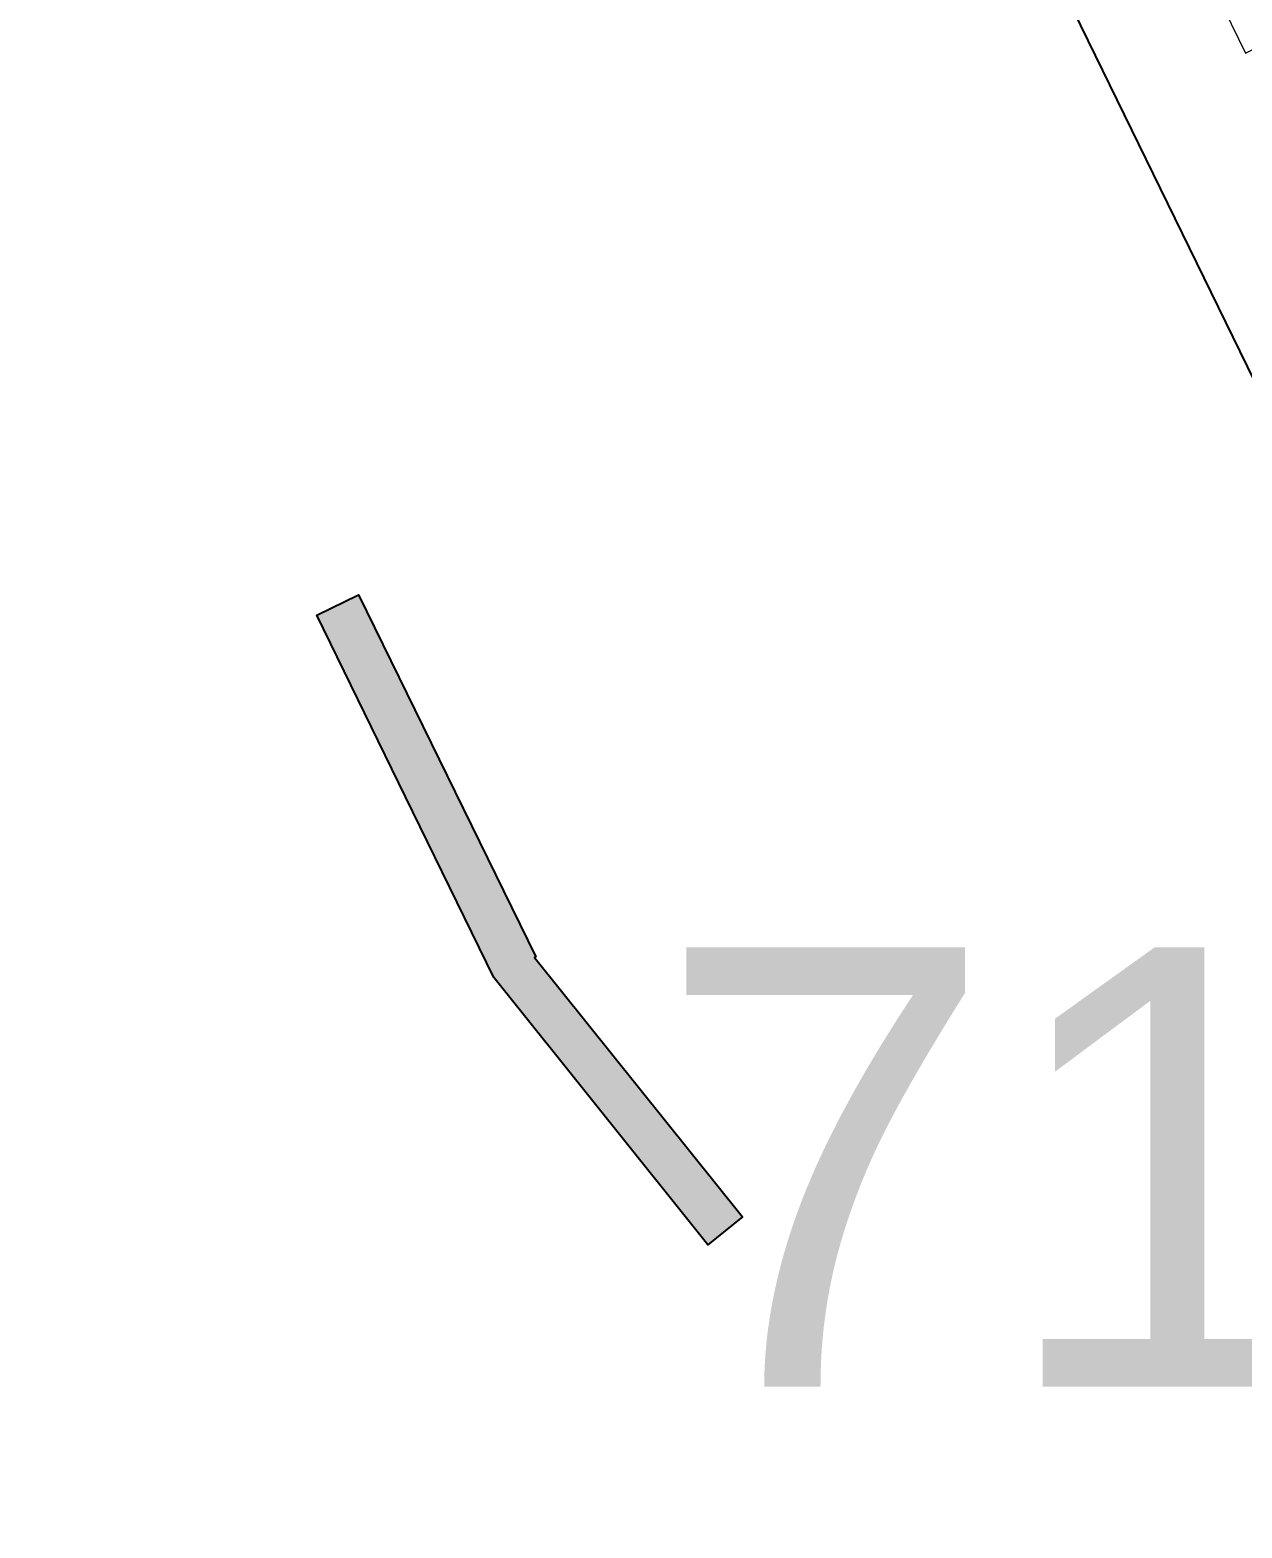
# Model space of a CAD drawing. Header units: metres. Extents: x 7511825 to 7512099, y 4692231 to 4692445.
# Drawn here: x 7511931.8 to 7511935.95, y 4692388.1 to 4692393.22 of the extents above; entities that cross this region are included whole.
import ezdxf

# ---------------------------------------------------------------- set-up
doc = ezdxf.new("R2010")
doc.units = ezdxf.units.M
doc.header["$XCLIPFRAME"] = 0
doc.linetypes.add('Long Dashed', pattern=[529.166651, 317.499995, -211.666656])
doc.layers.add('- GARAZHE_Pen_No__105', color=7, linetype='Continuous', lineweight=13, true_color=0xcae6ff)
doc.layers.add('parcelat e vjetra nr', color=7, linetype='Continuous', lineweight=0, true_color=0x848443)
doc.layers.add('- MESI I RRUGES', color=7, linetype='Continuous')
doc.layers.add('fer +', color=32, linetype='Continuous')
for name, color, linetype, lineweight in [('- MESI I RRUGES_Pen_No__42', 8, 'Continuous', 25), ('A -Polyline_Pen_No__42', 8, 'Continuous', 25), ('etazha', 7, 'Continuous', 0)]:
    doc.layers.add(name, color=color, linetype=linetype, lineweight=lineweight)
doc.styles.add('GENERATED_STYLE_1', font='arial.ttf')
doc.styles.get("Standard").update_dxf_attribs({"font": 'arial.ttf'})
picture_1 = doc.add_image_def('image1.tif', size_in_pixel=(11235, 8447))

# ---------------------------------------------------------------- blocks, each defined once
blk = doc.blocks.new('Slab_98', base_point=(62656.8, -15624.6))
at = {"layer": '- MESI I RRUGES', "linetype": 'Continuous', "lineweight": 0, "true_color": 0x7f7f7f}
blk.add_hatch(color=8, dxfattribs=at).paths.add_polyline_path([(62656.8, -15624.6), (62656.8, -16311.4), (62912.9, -17452.6), (63061.3, -17419.3), (62811.6, -16311.4), (62816.2, -16311.4), (62814.9, -14934.4), (62656.8, -14934.4)])
at = {"layer": '- MESI I RRUGES_Pen_No__42', "color": 8, "linetype": 'Continuous', "lineweight": 25, "flags": 128}
blk.add_lwpolyline([(62656.8, -15624.6), (62656.8, -14934.4), (62814.9, -14934.4), (62816.2, -16311.4), (62811.6, -16311.4), (63061.3, -17419.3), (62912.9, -17452.6), (62656.8, -16311.4)], close=True, dxfattribs=at)

msp = doc.modelspace()

# ---------------------------------------------------------------- linework, layer by layer
at = {"layer": '- GARAZHE_Pen_No__105', "color": 254, "linetype": 'Continuous', "lineweight": 13, "true_color": 0xcae6ff, "flags": 128}
msp.add_lwpolyline([(7511933.7619, 4692397.6309), (7511935.9573, 4692393.1387), (7511938.8666, 4692394.5605), (7511936.6711, 4692399.0527)], close=True, dxfattribs=at)
at = {"layer": 'A -Polyline_Pen_No__42', "color": 8, "linetype": 'Long Dashed', "lineweight": 25}
msp.add_lwpolyline([(7511931.8521, 4692400.4784), (7511936.2303, 4692391.5199)], dxfattribs=at)

# ---------------------------------------------------------------- block references
at = {"layer": '- MESI I RRUGES', "color": 8, "linetype": 'Continuous', "lineweight": 25, "xscale": 0.001, "yscale": 0.001, "zscale": 0.001, "rotation": 26.04594870372196}
msp.add_blockref('Slab_98', (7511933.0875, 4692390.5998), dxfattribs=at)

# ---------------------------------------------------------------- texts
at = {"layer": 'etazha', "color": 0, "style": 'GENERATED_STYLE_1'}
msp.add_text('B+S+P+13+PH', height=1.446029, rotation=26.2086, dxfattribs=at).set_placement((7511923.7387, 4692390.0151))
at = {"layer": 'parcelat e vjetra nr'}
msp.add_text('713-5', height=1.5, dxfattribs=at).set_placement((7511933.9393, 4692388.5857))

# ---------------------------------------------------------------- pictures from other files: only their frames are drawn
at = {"layer": 'fer +', "lineweight": 13}
image = msp.add_image(picture_1, insert=(7510761.3851, 4690852.6682), size_in_units=(2378.075, 1787.9483), dxfattribs=at)
image.set_boundary_path([(5025.2804, 987.89315), (5895.76795, 1572.597)])
image.dxf.flags = 15

doc.saveas('drawing.dxf')
